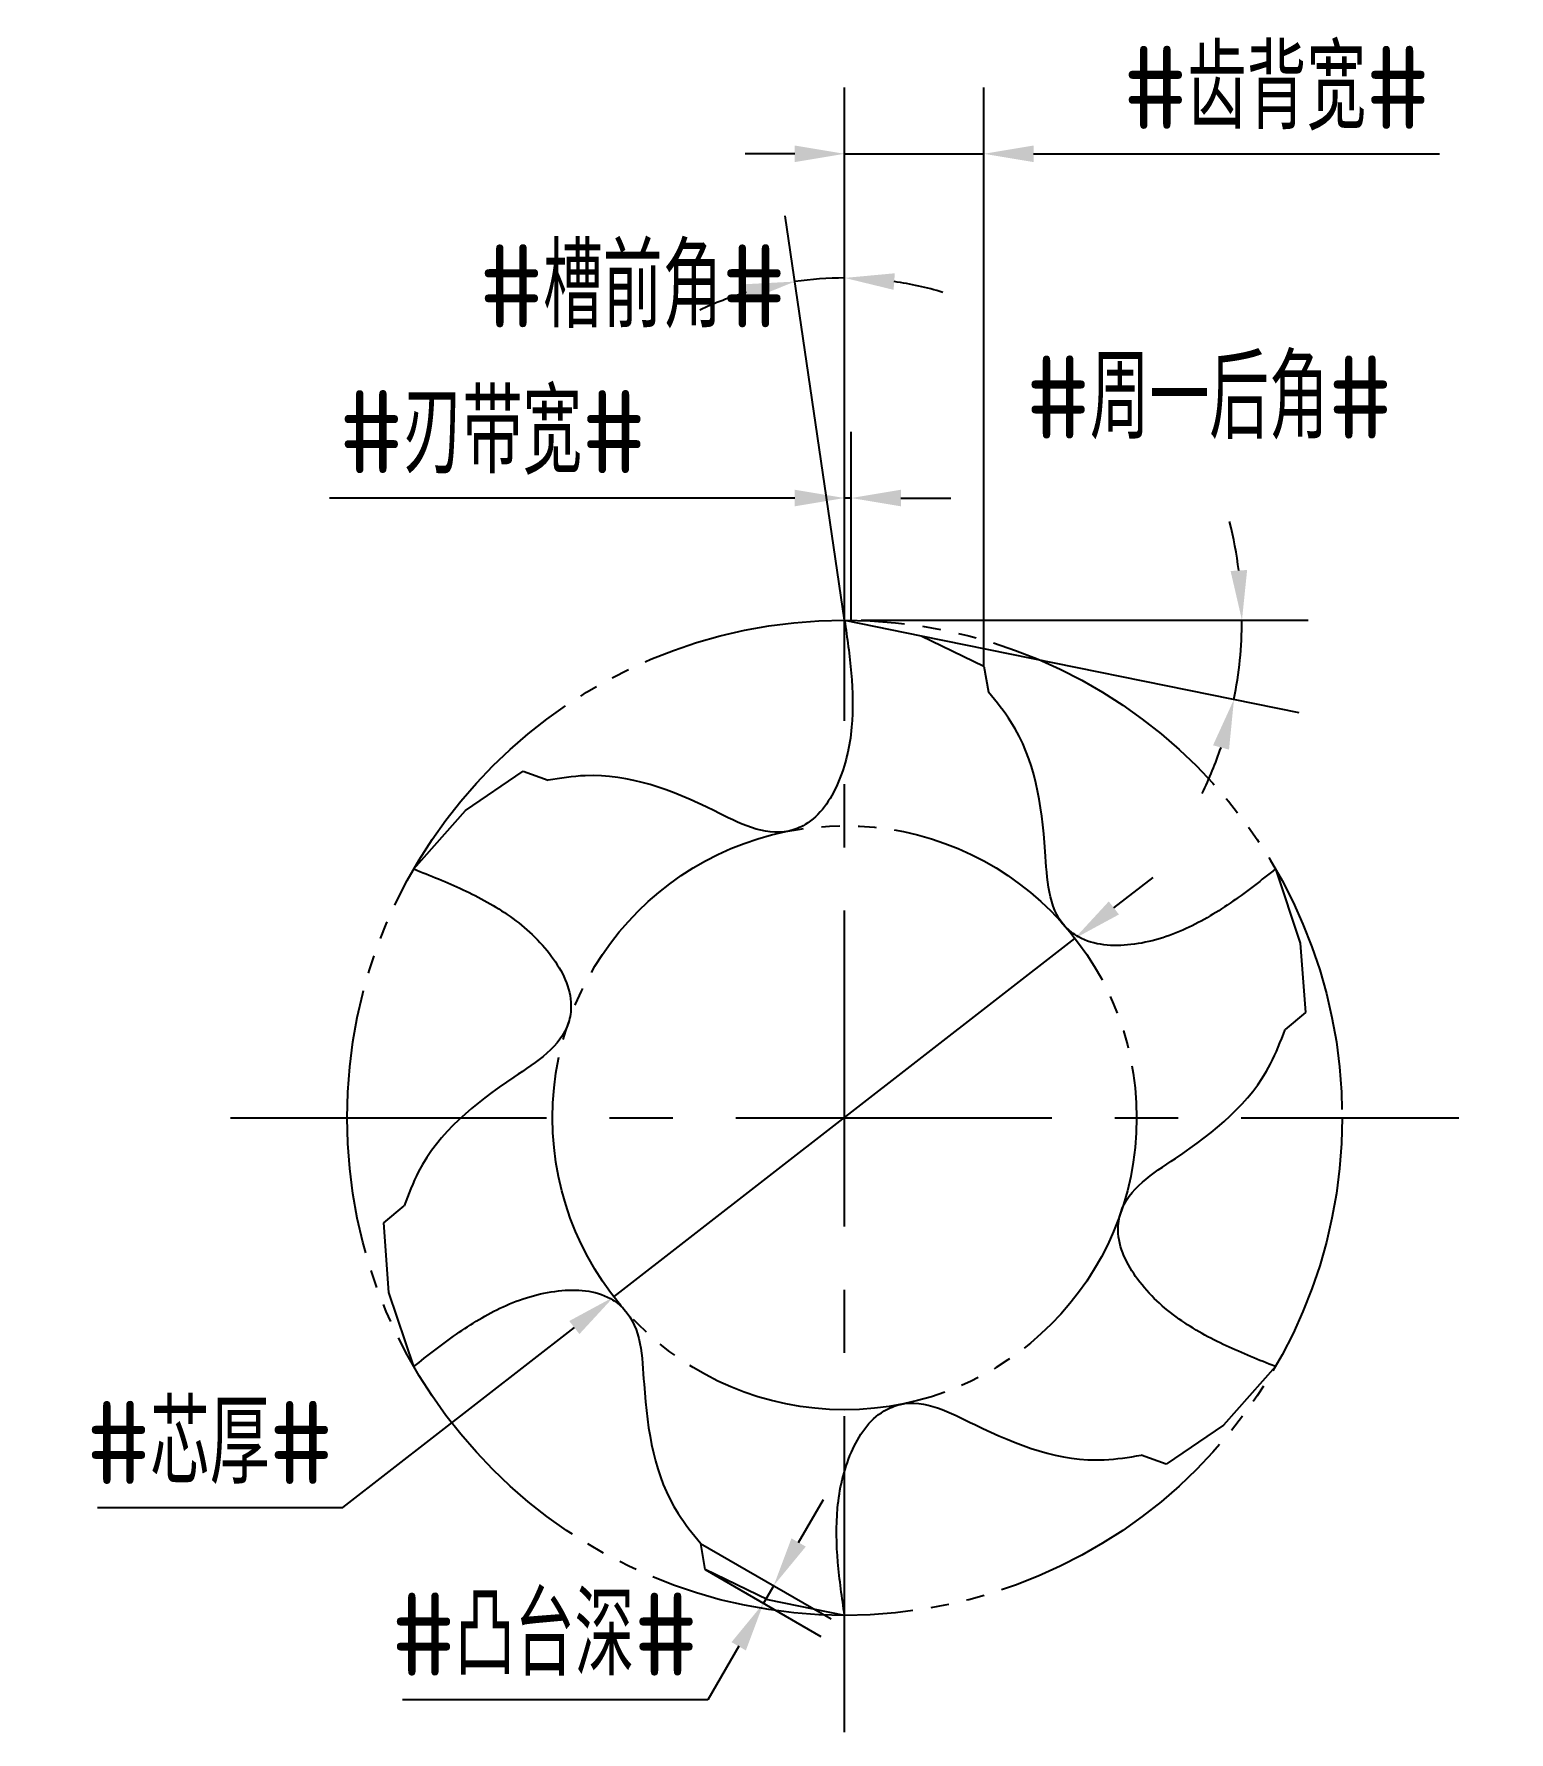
# Model space of a CAD drawing. Header units: millimetres. Extents: x 483.5 to 528, y 68.2 to 119.3.
import ezdxf

# ---------------------------------------------------------------- set-up
doc = ezdxf.new("R2010")
doc.units = ezdxf.units.MM
for name, pattern in [('ACAD_ISO04W100', [30, 24, -3, 0, -3]), ('CENTER', [50.8, 31.75, -6.35, 6.35, -6.35]), ('JIS_09_08', [10.75, 8, -0.55, 0.55, -0.55, 0.55, -0.55])]:
    doc.linetypes.add(name, pattern=pattern)
for name, color, linetype in [('中心线', 2, 'ACAD_ISO04W100'), ('标注', 7, 'Continuous'), ('虚线轮廓', 1, 'Continuous'), ('轮廓', 4, 'Continuous')]:
    doc.layers.add(name, color=color, linetype=linetype)
doc.styles.add('CFST0', font='gbenor.shx', dxfattribs={"bigfont": 'gbcbig.shx'})
doc.dimstyles.new('TYToolDesignC1-1', dxfattribs={"dimtxt": 2.5, "dimasz": 1.5, "dimexe": 2, "dimexo": 0, "dimtad": 1, "dimtoh": 1, "dimdec": 3, "dimdsep": 46, "dimtxsty": 'CFST0', "dimcen": 2.502, "dimclrd": 3, "dimclre": 3, "dimclrt": 3, "dimazin": 2, "dimtfac": 1, "dimtdec": 3, "dimtmove": 0, "dimatfit": 3, "dimfxl": 1, "dimarcsym": 0})

# ---------------------------------------------------------------- blocks, each defined once
blk = doc.blocks.new('*D7')
at = {"layer": 'Defpoints', "color": 0, "transparency": 16777216}
for p in [(514.917, 92.079), (501.018, 81.272)]:
    blk.add_point(p, dxfattribs=at)
at = {"layer": '标注', "color": 3, "lineweight": -2, "transparency": 16777216}
for p, q in [((516.101, 93), (517.286, 93.921)), ((514.917, 92.079), (501.018, 81.272)), ((492.851, 74.922), (499.834, 80.351)), ((485.461, 74.922), (492.851, 74.922))]:
    blk.add_line(p, q, dxfattribs=at)
at = {"layer": '标注', "color": 3, "transparency": 16777216}
for points in [[(515.948, 93.197), (516.255, 92.803), (514.917, 92.079)], [(499.68, 80.548), (499.987, 80.154), (501.018, 81.272)]]:
    blk.add_solid(points, dxfattribs=at)
at = {"layer": '标注', "color": 3, "transparency": 16777216, "insert": (488.844, 76.879), "char_height": 2.5, "attachment_point": 5, "style": 'CFST0'}
blk.add_mtext('#芯厚#', dxfattribs=at)
blk = doc.blocks.new('*D5')
at = {"layer": 'Defpoints', "color": 0, "transparency": 16777216}
for p in [(507.481, 111.981), (507.982, 101.675), (507.982, 101.675), (507.982, 100.735), (508.242, 99.905)]:
    blk.add_point(p, dxfattribs=at)
at = {"layer": '标注', "color": 3, "lineweight": -2, "transparency": 16777216}
for q in [(506.192, 113.862), (507.982, 113.993)]:
    blk.add_line((507.982, 101.675), q, dxfattribs=at)
for start, end in [(90, 98.3566), (73.3255, 81.6627), (106.6938, 115.0311)]:
    blk.add_arc((507.982, 101.675), 10.317, start, end, dxfattribs=at)
at = {"layer": '标注', "color": 3, "transparency": 16777216}
for points in [[(509.46, 111.634), (509.497, 112.133), (507.982, 111.993)], [(504.965, 111.802), (505.073, 111.314), (506.483, 111.883)]]:
    blk.add_solid(points, dxfattribs=at)
at = {"layer": '标注', "color": 3, "transparency": 16777216, "insert": (501.592, 111.734), "char_height": 2.5, "attachment_point": 5, "style": 'CFST0'}
blk.add_mtext('#槽前角#', dxfattribs=at)
blk = doc.blocks.new('*D3')
at = {"layer": 'Defpoints', "color": 0, "transparency": 16777216}
for p in [(507.982, 101.675), (507.982, 101.675), (508.482, 101.675), (510.292, 101.205), (519.857, 100.077)]:
    blk.add_point(p, dxfattribs=at)
at = {"layer": '标注', "color": 3, "lineweight": -2, "transparency": 16777216}
for p, q in [((508.482, 101.675), (521.964, 101.675)), ((510.292, 101.205), (521.683, 98.888))]:
    blk.add_line(p, q, dxfattribs=at)
for start, end in [(7.1778, 14.3555), (348.4994, 360), (334.1439, 341.3216)]:
    blk.add_arc((507.982, 101.675), 11.981, start, end, dxfattribs=at)
at = {"layer": '标注', "color": 3, "transparency": 16777216}
for points in [[(520.12, 103.188), (519.621, 103.157), (519.964, 101.675)], [(519.091, 97.903), (519.574, 97.773), (519.723, 99.287)]]:
    blk.add_solid(points, dxfattribs=at)
at = {"layer": '标注', "color": 3, "transparency": 16777216, "insert": (518.977, 108.382), "char_height": 2.5, "attachment_point": 5, "style": 'CFST0'}
blk.add_mtext('#周一后角#', dxfattribs=at)
blk = doc.blocks.new('*D4')
at = {"layer": 'Defpoints', "color": 0, "transparency": 16777216}
for p in [(512.182, 115.735), (507.982, 101.675), (512.182, 100.295)]:
    blk.add_point(p, dxfattribs=at)
at = {"layer": '标注', "color": 3, "lineweight": -2, "transparency": 16777216}
for p, q in [((507.982, 101.675), (507.982, 117.735)), ((512.182, 100.295), (512.182, 117.735)), ((506.482, 115.735), (504.982, 115.735)), ((507.982, 115.735), (512.182, 115.735)), ((513.682, 115.735), (525.925, 115.735))]:
    blk.add_line(p, q, dxfattribs=at)
at = {"layer": '标注', "color": 3, "transparency": 16777216}
for points in [[(506.482, 115.985), (506.482, 115.485), (507.982, 115.735)], [(513.682, 115.985), (513.682, 115.485), (512.182, 115.735)]]:
    blk.add_solid(points, dxfattribs=at)
at = {"layer": '标注', "color": 3, "transparency": 16777216, "insert": (521.008, 117.707), "char_height": 2.5, "attachment_point": 5, "style": 'CFST0'}
blk.add_mtext('#齿背宽#', dxfattribs=at)
blk = doc.blocks.new('*D6')
at = {"layer": 'Defpoints', "color": 0, "transparency": 16777216}
for p in [(508.182, 105.358), (507.982, 101.675), (508.182, 101.675)]:
    blk.add_point(p, dxfattribs=at)
at = {"layer": '标注', "color": 3, "lineweight": -2, "transparency": 16777216}
for p, q in [((507.982, 101.675), (507.982, 107.358)), ((508.182, 101.675), (508.182, 107.358)), ((506.482, 105.358), (492.452, 105.358)), ((508.182, 105.358), (507.982, 105.358)), ((509.682, 105.358), (511.182, 105.358))]:
    blk.add_line(p, q, dxfattribs=at)
at = {"layer": '标注', "color": 3, "transparency": 16777216}
for points in [[(506.482, 105.608), (506.482, 105.108), (507.982, 105.358)], [(509.682, 105.608), (509.682, 105.108), (508.182, 105.358)]]:
    blk.add_solid(points, dxfattribs=at)
at = {"layer": '标注', "color": 3, "transparency": 16777216, "insert": (497.369, 107.329), "char_height": 2.5, "attachment_point": 5, "style": 'CFST0'}
blk.add_mtext('#刃带宽#', dxfattribs=at)
blk = doc.blocks.new('*D8')
at = {"layer": 'Defpoints', "color": 0, "transparency": 16777216}
for p in [(503.642, 73.845), (503.782, 73.055), (505.539, 72.041)]:
    blk.add_point(p, dxfattribs=at)
at = {"layer": '标注', "color": 3, "lineweight": -2, "transparency": 16777216}
for p, q in [((506.596, 73.872), (507.346, 75.171)), ((503.642, 73.845), (507.578, 71.573)), ((503.782, 73.055), (507.271, 71.041)), ((505.846, 72.573), (505.539, 72.041)), ((504.789, 70.742), (503.858, 69.129)), ((503.858, 69.129), (494.648, 69.129))]:
    blk.add_line(p, q, dxfattribs=at)
at = {"layer": '标注', "color": 3, "transparency": 16777216}
for points in [[(506.38, 73.997), (506.813, 73.747), (505.846, 72.573)], [(504.573, 70.867), (505.006, 70.617), (505.539, 72.041)]]:
    blk.add_solid(points, dxfattribs=at)
at = {"layer": '标注', "color": 3, "transparency": 16777216, "insert": (498.941, 71.101), "char_height": 2.5, "attachment_point": 5, "style": 'CFST0'}
blk.add_mtext('#凸台深#', dxfattribs=at)

msp = doc.modelspace()

# ---------------------------------------------------------------- linework, layer by layer
at = {"layer": '中心线', "linetype": 'CENTER', "ltscale": 0.3}
for p, q in [((507.9825, 68.1574), (507.9825, 105.1934)), ((489.4644, 86.6754), (526.5005, 86.6754))]:
    msp.add_line(p, q, dxfattribs=at)
at = {"layer": '虚线轮廓', "color": 7, "linetype": 'JIS_09_08'}
for radius in [15, 8.8047]:
    msp.add_circle((507.9825, 86.6754), radius, dxfattribs=at)
at = {"layer": '轮廓', "linetype": 'Continuous'}
for p, q in [((507.9825, 101.6754), (510.2934, 101.2075)), ((510.2934, 101.2075), (512.1825, 100.2928)), ((496.5528, 95.9428), (498.2894, 97.1214)), ((494.9921, 94.1754), (496.5528, 95.9428)), ((520.9729, 94.1754), (521.7231, 91.9401)), ((521.7231, 91.9401), (521.8755, 89.8468)), ((494.2418, 81.4107), (494.0894, 83.504)), ((494.9921, 79.1754), (494.2418, 81.4107)), ((520.9729, 79.1754), (519.4122, 77.408)), ((519.4122, 77.408), (517.6755, 76.2294)), ((505.6715, 72.1433), (503.7825, 73.058)), ((507.9825, 71.6754), (505.6715, 72.1433))]:
    msp.add_line(p, q, dxfattribs=at)
at = {"layer": '轮廓'}
for p, q in [((512.1825, 100.2928), (512.3214, 99.505)), ((498.2894, 97.1214), (499.0412, 96.8478)), ((521.8755, 89.8468), (521.2627, 89.3326)), ((494.0894, 83.504), (494.7023, 84.0182)), ((517.6755, 76.2294), (516.9238, 76.503)), ((503.7825, 73.058), (503.6436, 73.8458))]:
    msp.add_line(p, q, dxfattribs=at)
for points in [[(507.9825, 101.6754), (508.1837, 100.0767), (508.1941, 98.4452), (507.7776, 96.7595), (506.7901, 95.5126), (506.3014, 95.3181), (504.0553, 95.9267), (500.1555, 96.9867), (499.0412, 96.8478)], [(520.9729, 94.1754), (519.689, 93.2018), (518.2812, 92.3771), (516.6131, 91.8949), (515.0395, 92.1266), (514.6267, 92.4526), (514.0308, 94.7021), (512.9988, 98.6094), (512.3214, 99.505)], [(494.9921, 94.1754), (496.4772, 93.5503), (497.8954, 92.7435), (499.1469, 91.54), (499.7331, 90.0614), (499.6572, 89.5408), (498.0071, 87.9), (495.1392, 85.0527), (494.7023, 84.0182)], [(520.9729, 79.1754), (519.4878, 79.8005), (518.0696, 80.6073), (516.818, 81.8108), (516.2319, 83.2895), (516.3078, 83.81), (517.9579, 85.4508), (520.8258, 88.2981), (521.2627, 89.3326)], [(494.9921, 79.1754), (496.276, 80.149), (497.6838, 80.9738), (499.3519, 81.4559), (500.9255, 81.2242), (501.3383, 80.8982), (501.9342, 78.6487), (502.9661, 74.7414), (503.6436, 73.8458)], [(507.9825, 71.6754), (507.7813, 73.2741), (507.7709, 74.9057), (508.1874, 76.5913), (509.1749, 77.8382), (509.6636, 78.0327), (511.9096, 77.4241), (515.8095, 76.3641), (516.9238, 76.503)]]:
    msp.add_spline(points, degree=3, dxfattribs=at)

# ---------------------------------------------------------------- dimensions: what is measured, and where the dimension line sits
at = {"layer": '标注'}
for base, p2, text, picture, middle in [((512.1825, 115.7354), (512.1825, 100.2954), '#齿背宽#', '*D4', (521.0081, 115.7354)), ((508.1825, 105.3577), (508.1825, 101.6754), '#刃带宽#', '*D6', (497.369, 105.3577))]:
    dim = msp.add_linear_dim(base=base, p1=(507.9825, 101.6754), p2=p2, text=text, dimstyle='TYToolDesignC1-1', dxfattribs=at)
    dim.commit()
    dim.dimension.update_dxf_attribs({"geometry": picture, "text_midpoint": middle, "dimtype": 160})
for base, line1, line2, text, picture, middle in [((507.4811, 111.9807), ((507.9825, 101.6754), (507.9825, 100.7354)), ((507.9825, 101.6754), (508.2425, 99.9054)), '#槽前角#', '*D5', (501.5924, 109.7758)), ((519.8568, 100.0769), ((507.9825, 101.6754), (510.2925, 101.2054)), ((507.9825, 101.6754), (508.4825, 101.6754)), '#周一后角#', '*D3', (518.9768, 106.4377))]:
    dim = msp.add_angular_dim_2l(base=base, line1=line1, line2=line2, text=text, dimstyle='TYToolDesignC1-1', dxfattribs=at)
    dim.commit()
    dim.dimension.update_dxf_attribs({"geometry": picture, "text_midpoint": middle, "dimtype": 162})
dim = msp.add_diameter_dim_2p(p1=(514.9173, 92.0792), p2=(501.0177, 81.2716), text='#芯厚#', dimstyle='TYToolDesignC1-1', dxfattribs=at)
dim.commit()
dim.dimension.update_dxf_attribs({"geometry": '*D7', "text_midpoint": (488.8437, 74.9217), "dimtype": 163})
dim = msp.add_linear_dim(base=(505.5391, 72.0412), p1=(503.6425, 73.8454), p2=(503.7825, 73.0554), angle=240, text='#凸台深#', dimstyle='TYToolDesignC1-1', dxfattribs=at)
dim.commit()
dim.dimension.update_dxf_attribs({"geometry": '*D8', "text_midpoint": (498.9405, 69.129), "dimtype": 160})

doc.saveas('drawing.dxf')
